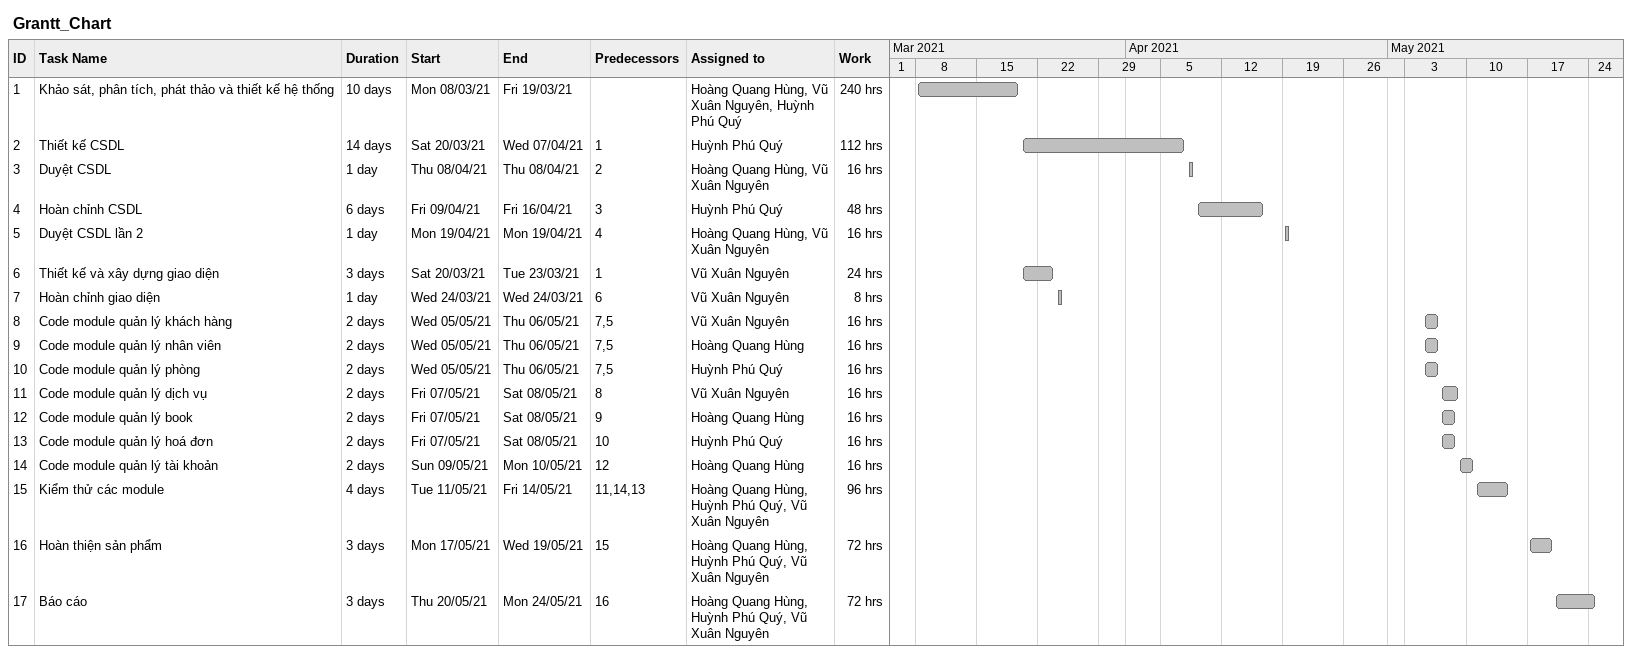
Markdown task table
Grantt_Chart

| ID | Task | Duration | Start | Finish | Predecessors | Resources | Work (h) |
|---|---|---|---|---|---|---|---|
| 1 | Khảo sát, phân tích, phát thảo và thiết kế hệ thống | 10d | 2021-03-08 | 2021-03-19 |  | Hoàng Quang Hùng, Vũ Xuân Nguyên, Huỳnh Phú Quý | 240 |
| 2 | Thiết kế CSDL | 14d | 2021-03-20 | 2021-04-07 | 1 | Huỳnh Phú Quý | 112 |
| 3 | Duyệt CSDL | 1d | 2021-04-08 | 2021-04-08 | 2 | Hoàng Quang Hùng, Vũ Xuân Nguyên | 16 |
| 4 | Hoàn chỉnh CSDL | 6d | 2021-04-09 | 2021-04-16 | 3 | Huỳnh Phú Quý | 48 |
| 5 | Duyệt CSDL lần 2 | 1d | 2021-04-19 | 2021-04-19 | 4 | Hoàng Quang Hùng, Vũ Xuân Nguyên | 16 |
| 6 | Thiết kế và xây dựng giao diện | 3d | 2021-03-20 | 2021-03-23 | 1 | Vũ Xuân Nguyên | 24 |
| 7 | Hoàn chỉnh giao diện | 1d | 2021-03-24 | 2021-03-24 | 6 | Vũ Xuân Nguyên | 8 |
| 8 | Code module quản lý khách hàng | 2d | 2021-05-05 | 2021-05-06 | 7, 5 | Vũ Xuân Nguyên | 16 |
| 9 | Code module quản lý nhân viên | 2d | 2021-05-05 | 2021-05-06 | 7, 5 | Hoàng Quang Hùng | 16 |
| 10 | Code module quản lý phòng | 2d | 2021-05-05 | 2021-05-06 | 7, 5 | Huỳnh Phú Quý | 16 |
| 11 | Code module quản lý dịch vụ | 2d | 2021-05-07 | 2021-05-08 | 8 | Vũ Xuân Nguyên | 16 |
| 12 | Code module quản lý book | 2d | 2021-05-07 | 2021-05-08 | 9 | Hoàng Quang Hùng | 16 |
| 13 | Code module quản lý hoá đơn | 2d | 2021-05-07 | 2021-05-08 | 10 | Huỳnh Phú Quý | 16 |
| 14 | Code module quản lý tài khoản | 2d | 2021-05-09 | 2021-05-10 | 12 | Hoàng Quang Hùng | 16 |
| 15 | Kiểm thử các module | 4d | 2021-05-11 | 2021-05-14 | 11, 14, 13 | Hoàng Quang Hùng, Huỳnh Phú Quý, Vũ Xuân Nguyên | 96 |
| 16 | Hoàn thiện sản phẩm | 3d | 2021-05-17 | 2021-05-19 | 15 | Hoàng Quang Hùng, Huỳnh Phú Quý, Vũ Xuân Nguyên | 72 |
| 17 | Báo cáo | 3d | 2021-05-20 | 2021-05-24 | 16 | Hoàng Quang Hùng, Huỳnh Phú Quý, Vũ Xuân Nguyên | 72 |
